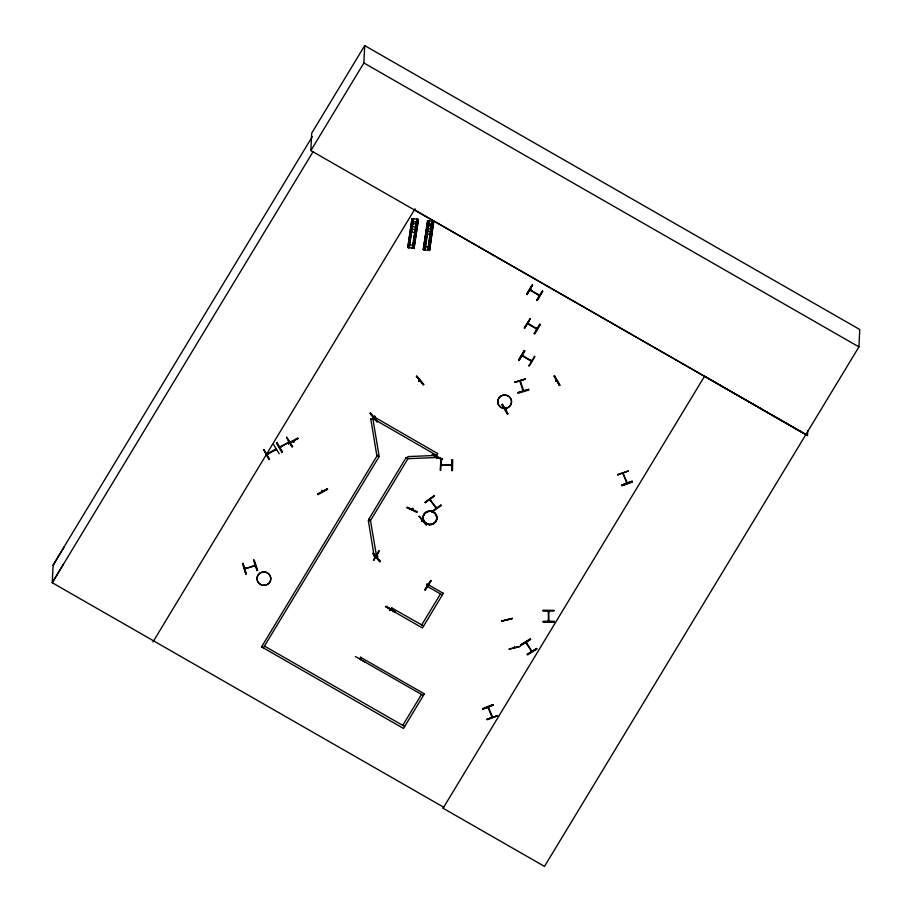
<?xml version="1.0" encoding="UTF-8"?>
<svg xmlns="http://www.w3.org/2000/svg" width="912" height="912" viewBox="0 0 912 912"><rect width="100%" height="100%" fill="white"/><g stroke="black" fill="none" stroke-linecap="round" stroke-linejoin="round"><path stroke-width="1.37" d="M543.119 621.425L554.222 621.357M374.65 416.419C375.949 417.707 372.381 416.305 372.894 418.825L378.97 455.327L376.838 455.658L370.774 418.939M375.06 416.784L374.912 416.18M376.747 556.844C377.728 555.818 377.648 558.224 376.77 556.685M419.816 380.27L418.961 380.794M440.2 470.273L440.918 459.5M440.77 470.307L441.02 459.374M452.113 459.796L452.728 459.808L452.477 470.592L451.862 470.581L452.261 459.785M451.964 470.558L452.215 459.773M528.287 324.25L528.55 323.657M530.932 289.948L530.613 290.723L531.069 290.233M529.815 289.868L539.117 295.591L539.585 295.032M427.728 585.014L426.656 584.626M243.082 563.354L242.489 563.673M244.678 568.21C246.616 567.264 245.248 570.023 244.872 568.039M245.602 567.823L245.887 568.598L245.75 567.891M242.535 563.639L245.795 573.979L246.388 573.659M253.673 560.31L254.254 560.139L257.56 570.445L256.967 570.616L253.673 560.173M253.753 560.162L257.549 570.433M254.209 565.349L254.288 566.056L255.394 565.394M255.246 565.725L244.895 568.792L255.212 565.246L254.288 565.212M255.189 565.816L255.28 565.03M263.956 449.73L269.428 459.124M266.703 454.108L267.854 454.153L266.794 454.484M266.749 453.948L276.256 448.864M424.445 693.69L403.514 728.46L261.505 646.802M263.363 647.873L379.21 456.433M273.6 444.44L279.152 453.811M264.457 646.061L404.62 726.442M276.427 449.502L275.173 449.707L276.245 449.114M275.356 450.026L275.321 449.24M275.994 448.875L276.439 449.183M276.952 442.594L276.416 443.038L281.888 452.432L282.435 451.987L276.883 442.651M279.745 446.812L280.668 446.686M279.893 447.29L289.446 442.046M280.417 446.447L280.85 447.074L280.041 447.587M280.577 446.492L280.771 446.812M286.676 437.27L292.615 446.538L292.079 446.834L286.664 437.372L292.079 446.834M289.435 442.366L288.181 442.388M288.329 442.103L288.602 442.582M298.007 438.376L288.352 443.813L297.996 438.467M288.99 441.739L288.169 442.571M289.275 442.206L289.252 441.727M293.96 441.898L293.037 441.032M293.596 440.998L293.094 441.511M414.424 209.817L805.923 434.477L310.867 150.583L311.687 133.209L364.697 45.6L859.754 329.506L858.933 346.879L544.498 866.4L443.072 808.237L704.577 376.211L807.496 435.719L807.747 430.418M327.362 488.878L327.659 489.402L317.98 494.646L317.684 493.973M317.718 494.053L327.362 488.729M321.754 490.36L322.301 491.237M322.198 491.169L321.754 490.542L322.723 491.306M310.867 150.583L363.877 62.974L364.697 45.6M370.568 413.068L370.09 413.444L377.089 421.834L377.568 421.458L370.58 412.931M423.35 695.491L359.567 658.909M360.058 658.646L360.673 657.94M360.434 659L361.027 658.373L360.445 658.259M360.536 658.931L360.935 658.418M359.556 659.125L360.662 657.107M406.102 457.402L407.949 458.69L436.768 457.505L436.677 455.407L372.905 418.608M376.314 555.704L374.194 556.434L368.368 520.706M376.485 555.864L370.489 520.592L368.642 519.304M373.988 416.807L437.771 453.606L436.677 455.407L407.858 456.593L407.949 458.69L370.489 520.592L368.368 520.923M374.068 416.636L374.296 417.434L375.06 416.727M374.661 416.168L374.034 417.046M364.925 662.044L355.395 656.503M261.493 647.018L377.34 455.362M373.282 552.968L380.27 561.507L379.791 561.883L372.837 553.447L380.281 561.359M373.475 560.344L379.107 551.076M373.567 560.413L379.244 551.167L378.731 550.848L373.567 560.276M376.508 555.374L377.272 556.263M377.123 557.107L377.853 556.525M377.146 556.252L377.431 555.784M377.568 556.069L376.793 556.981M395.352 611.792L385.81 606.263L395.363 611.792L395.044 612.305L385.559 606.56L395.09 612.112M390.484 609.683L389.926 610.641L389.515 609.957M390.051 610.265L390.404 609.467M389.549 610.367L390.131 609.182M443.403 593.188L422.473 627.969L390.587 609.683L391.693 607.654M407.151 507.083L417.172 511.883L416.898 512.419L406.9 507.699L417.172 511.735M416.431 376.474L416.909 376.097L423.909 384.488L423.43 384.864L416.431 376.337M416.545 376.36L423.487 384.682M412.498 509.204L411.985 508.964M412.395 509.284L412.862 508.372M412.828 508.702L411.939 509.42L412.52 508.212M419.189 381.592L419.953 380.942L418.859 381.102M402.762 725.371L421.492 694.42M419.132 516.374L426.599 524.537L426.121 524.913L419.189 516.34M422.746 520.866L421.549 521.322L422.507 520.57M421.663 520.843L421.88 521.55M422.039 521.561L422.758 520.615M434.306 496.174L425.334 502.501M421.72 624.88L440.45 593.929M430.475 580.397L431 580.853L424.924 589.859M423.578 625.951L391.681 607.882M430.19 500.494L430.749 500.243L429.712 499.388M429.7 499.639L430.019 499.172M432.277 454.963L432.539 454.427L442.559 459.078L442.297 459.614L432.311 454.769M442.309 595L426.702 586.051M426.782 584.193L426.565 584.774L427.557 584.843M426.941 584.159L427.625 584.957M427.318 585.014L427.603 584.546M426.691 586.268L427.796 584.239M437.475 457.117L436.928 458.451L436.586 457.79M436.916 457.106L436.586 458.291M436.631 458.189L437.122 456.958M436.164 508.041L435.503 507.232M435.605 507.368L436.05 507.049M436.05 507.984L436.506 507.665M440.929 464.675C443.152 464.094 441.248 466.499 440.906 464.47M441.112 465.223L441.146 464.368M442.024 464.504L441.887 465.177M442.343 459.42L432.345 454.814M440.918 505.134L431.889 511.427L432.254 511.917L441.203 505.544L440.872 504.963M450.881 464.721L450.813 465.428L451.976 465.371M450.995 465.154L451.987 464.995M451.771 464.63L441.134 464.675M451.748 465.428L451.999 464.744M493.175 704.987L482.87 708.955M487.225 719.739L497.507 715.715L487.054 719.306M502.432 404.415L501.896 404.711L507.311 414.139L507.847 413.843L502.444 404.267M492.366 716.627L488.239 706.846M488.433 707.017L488.319 708.35M505.202 408.508L505.237 409.294L506.32 408.53M491.522 715.977L491.842 716.832M506.16 408.918L506.126 408.2M487.909 707.347L491.944 716.912M507.859 413.695L502.295 404.472M512.419 618.37L501.668 621.026M525.255 379.05L514.699 382.379L525.266 378.959M507.368 619.898L506.947 620.491L506.867 619.658M519.19 360.217L524.81 350.938L524.286 350.618L518.654 359.909L519.19 360.217L524.753 350.767M507.243 619.567L507.403 620.32M507.38 620.399L507.38 619.647M518.039 392.525L528.629 389.31M520.068 381.512L520.592 381.809L520.182 380.714M520.193 380.464L523.568 390.507M531.251 360.901L522.109 355.167M522.736 356.284L522.371 355.178M509.147 649.013L519.897 646.357M524.662 328.16L530.203 318.801L524.138 327.864L524.662 328.16L530.225 318.71M532.654 285.148L527.033 294.439M523.021 390.917L523.146 389.686M527.387 323.429L528.356 323.977M527.581 323.11L537.145 328.787L535.891 328.377M529.952 290.335L530.009 289.549M530.271 289.571L531.069 290.347M514.71 647.03L514.71 647.782L514.585 647.007M528.766 365.564L529.291 366.008L534.899 356.706L534.386 356.273M531.536 360.434L530.522 360.422M530.408 360.616L530.716 360.092M534.238 333.507L534.763 333.952L540.337 324.626L539.858 324.216M537.179 300.379L542.765 291.065L537.191 300.401L536.666 299.945M528.892 365.769L534.512 356.478M536.085 328.058L536.017 328.776L536.347 328.001M530.533 639.312L521.197 645.103M539.402 295.123L538.422 295.112L538.616 294.485M539.437 294.827L539.117 295.591M531.742 651.35L526.076 642.048M526.247 643.097L526.178 642.401M526.338 643.519L526.714 642.812M527.227 654.257L536.609 648.535M532.038 650.894L531.08 650.404M531.571 651.191L525.791 642.652M536.575 648.455L536.894 649.105L527.558 654.907L527.227 654.394L536.621 648.66M543.028 610.778L554.12 610.595L543.028 610.778L543.016 610.185L554.131 610.516M554.097 376.052L559.512 385.48L554.097 376.052L554.633 375.755L560.048 385.183L559.512 385.48M556.913 380.669L555.784 380.977M556.708 380.6L555.796 380.714M555.932 381.205L556.787 381.034M556.753 381.136L556.719 380.35M548.34 611.473L548.83 611.918L548.819 610.778M548.83 611.724L548.397 610.493M548.363 620.308L548.42 621.061M548.773 610.493L548.864 621.175M548.465 620.16L548.408 621.311M548.899 610.721L548.329 610.972M628.208 471.105L617.834 474.913M621.836 484.967L632.198 481.16M622.885 472.929L623.648 473.944M626.339 482.243L626.795 482.915M626.704 482.836L622.873 473.191L627.228 482.642M628.22 471.014L617.652 474.468L617.869 475.027M407.801 247.517L412.03 218.595L412.897 218.72L408.644 247.631L407.858 247.528L412.03 218.595M412.76 218.709L408.508 247.619L412.897 218.72M408.872 247.665L413.546 218.709L409.34 247.676M412.213 248.167L416.887 219.211L413.056 248.281L412.327 248.178M416.887 219.211L412.68 248.178M412.919 248.269L417.308 219.37M414.094 248.429L408.211 247.517L412.418 218.606L417.958 219.359L413.341 248.326L417.514 219.404L418.38 219.53L413.991 248.417L418.38 219.53M413.398 248.338L417.548 219.416M413.638 248.315L418.004 219.416M429.529 250.458L423.236 249.535L427.91 220.579L433.804 221.548L429.529 250.458L433.394 221.388L428.72 250.344L432.972 221.434M423.339 249.557L427.546 220.647M428.241 220.75L423.932 249.637L427.853 220.624M428.537 220.772L424.354 249.706L425.14 249.808L429.392 220.898L428.663 220.795M427.751 250.207L431.878 221.274L432.744 221.399L428.401 250.298L432.744 221.399M428.059 250.184L431.957 221.297M429.176 250.344L433.382 221.434M429.415 250.435L433.439 221.445M279.688 447.222L289.138 442.035M506.194 408.815L505.214 408.804M548.272 610.972L548.465 621.425M293.915 442.058L293.47 441.214M53.067 565.508L64.364 546.687M63.544 563.912L52.246 582.745L443.756 807.257L443.141 808.283M312.314 136.595L53.09 565.007L52.246 582.745L312.953 151.894M152.988 641.877L415.04 208.802M368.63 519.532L406.091 457.619M527.09 294.61L526.566 294.302L532.232 285.023L527.011 294.53M526.612 294.314L532.232 285.023M536.666 300.094L542.366 290.837M518.7 359.921L524.32 350.641M424.787 589.79L430.601 580.602M430.988 580.83L425.311 590.087M421.686 521.14L422.644 521.094M276.86 442.765L282.424 452.135M451.828 465.405L440.884 465.097M377.101 421.811L370.135 413.398M434.009 495.911L425.003 502.204L425.368 502.694M419.201 516.443L426.246 524.799M521.231 645.308L520.9 644.795L530.237 638.993L530.579 639.506M520.9 644.795L530.271 639.027M530.522 639.403L521.185 645.194M529.997 289.799L539.471 295.237M266.931 454.7L276.336 449.502M288.352 443.813L288.055 443.289L297.745 438.056L298.042 438.581M317.672 494.122L327.408 488.946M505.145 408.907L506.023 408.439M245.807 573.956L243.002 563.479L246.377 573.796M482.665 708.59L492.993 704.657L482.893 709.148M493.164 705.079L482.858 709.034M486.997 719.18L497.53 715.772M622.041 485.651L632.415 481.855L622.041 485.674L621.824 485.116L632.187 481.297L632.415 481.855M536.792 329.129L527.478 323.737M531.32 361.186L521.903 355.737M514.653 382.208L525.289 379.164M518.221 393.243L528.8 390.028L528.652 389.401L518.039 392.673L518.21 393.209M501.657 621.106L512.407 618.473M514.79 647.645L514.197 647.11L514.277 647.816M370.762 419.155L372.894 418.825M423.236 249.535L424.069 249.649M427.648 250.184L428.48 250.298M554.211 621.539L543.119 621.562L543.119 622.166L554.222 622.098L554.211 621.505M440.405 459.511L441.02 459.523M430.076 499.514L436.483 508.018M427.466 223.543L432.961 224.318M412.03 221.513L417.525 222.3M427.181 225.492L432.664 226.279M411.745 223.474L417.24 224.249M426.748 228.433L432.231 229.208M411.312 226.404L416.807 227.191M426.371 231.032L431.855 231.819M410.936 229.015L416.431 229.79M425.938 233.974L431.422 234.749M410.503 231.944L415.997 232.731M424.08 246.548L429.563 247.334M408.644 244.53L414.139 245.305M429.028 220.795L424.764 249.694M523.055 390.997L519.84 380.931M363.877 62.974L858.933 346.879M377.329 455.578L379.198 456.65M427.785 584.455L443.392 593.404M360.65 657.324L424.433 693.907M377.26 556.514L376.405 556.012L377.386 556.081M425.311 502.592L433.987 495.889M429.769 499.73L436.153 508.292M293.083 441.385L293.573 442.24M512.419 618.541L501.668 621.197M519.908 646.562L509.17 649.207M539.927 324.273L534.227 333.655L539.938 324.387M427.91 220.579L423.59 249.535L427.956 220.636M263.887 449.878L268.892 459.568L269.428 459.272L263.887 449.878M425.026 522.644A6.92 6.726 2.7 0 0 436.631 519.737A6.931 6.737 2.7 0 0 428.218 511.336A6.931 6.737 2.7 0 0 425.015 522.576A6.931 6.737 2.7 0 0 436.643 519.669A6.92 6.726 2.7 0 0 428.218 511.415A6.92 6.726 2.7 0 0 425.026 522.644A6.908 6.715 2.7 0 0 436.609 519.737A6.908 6.715 2.7 0 0 428.218 511.427A6.908 6.715 2.7 0 0 425.038 522.633M425.06 522.496A6.874 6.68 2.7 0 0 436.586 519.612A6.874 6.68 2.7 0 0 428.23 511.347A6.874 6.68 2.7 0 0 425.06 522.496M258.985 583.418A6.92 6.726 2.7 0 0 270.59 580.511A6.92 6.726 2.7 0 0 262.166 572.189A6.897 6.703 2.7 0 0 259.008 583.292A6.897 6.703 2.7 0 0 270.556 580.408A6.897 6.703 2.7 0 0 262.189 572.12A6.92 6.726 2.7 0 0 258.985 583.418M499.719 406.49A6.92 6.726 2.7 0 0 511.324 403.583A6.92 6.726 2.7 0 0 502.911 395.261A6.92 6.726 2.7 0 0 499.719 406.49M499.753 406.342A6.874 6.68 2.7 0 0 511.29 403.457A6.874 6.68 2.7 0 0 502.922 395.192A6.874 6.68 2.7 0 0 499.753 406.342"/></g></svg>
